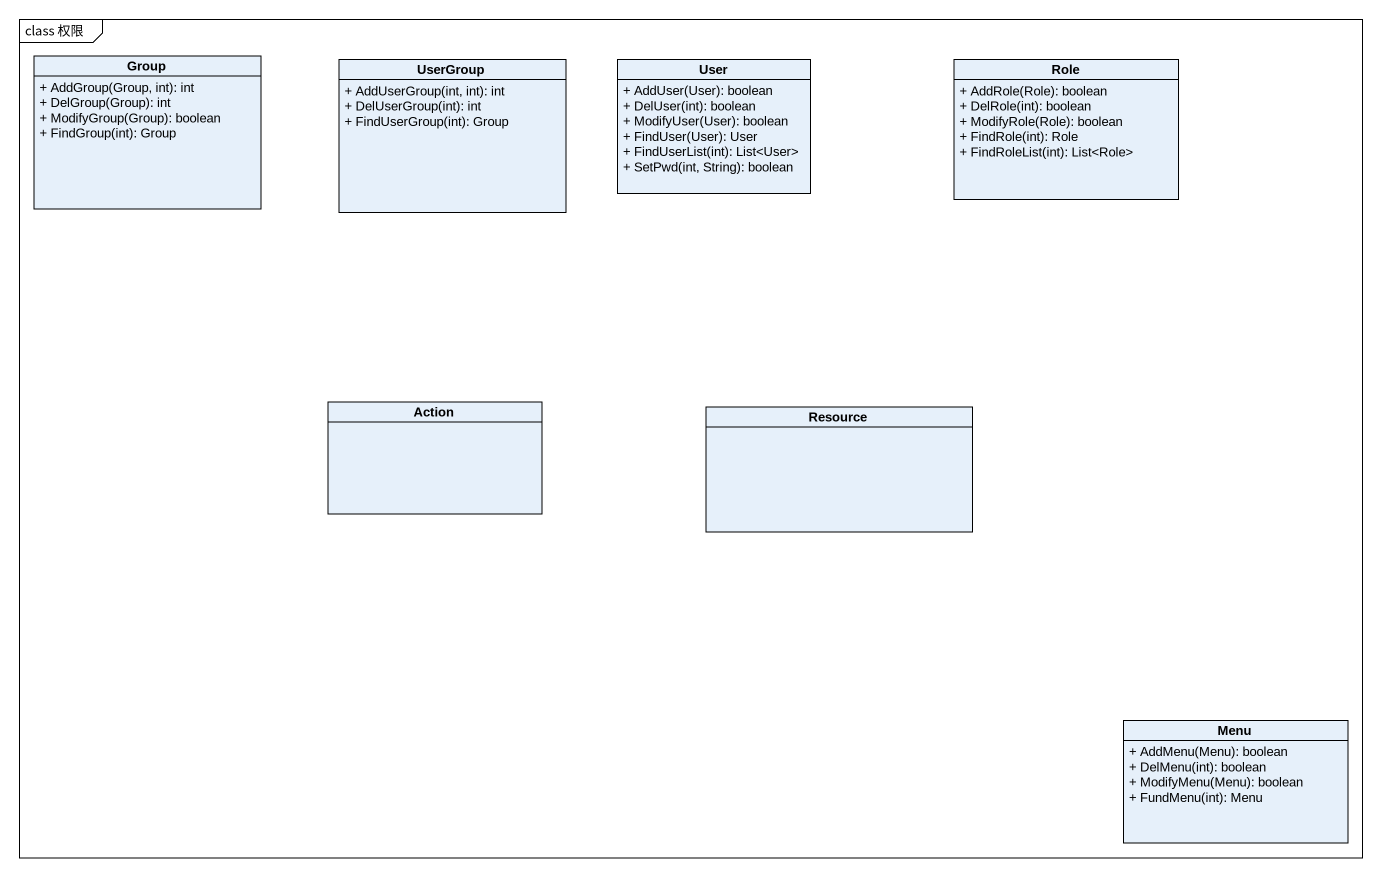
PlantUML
@startuml
mainframe class 权限
hide circle
hide empty members
skinparam classAttributeIconSize 0
class "Group" as Group_ {
  + AddGroup(Group, int): int
  + DelGroup(Group): int
  + ModifyGroup(Group): boolean
  + FindGroup(int): Group
}
class UserGroup {
  + AddUserGroup(int, int): int
  + DelUserGroup(int): int
  + FindUserGroup(int): Group
}
class User {
  + AddUser(User): boolean
  + DelUser(int): boolean
  + ModifyUser(User): boolean
  + FindUser(User): User
  + FindUserList(int): List<User>
  + SetPwd(int, String): boolean
}
class Role {
  + AddRole(Role): boolean
  + DelRole(int): boolean
  + ModifyRole(Role): boolean
  + FindRole(int): Role
  + FindRoleList(int): List<Role>
}
class "Action" as Action_
class Resource
class Menu {
  + AddMenu(Menu): boolean
  + DelMenu(int): boolean
  + ModifyMenu(Menu): boolean
  + FundMenu(int): Menu
}
@enduml
